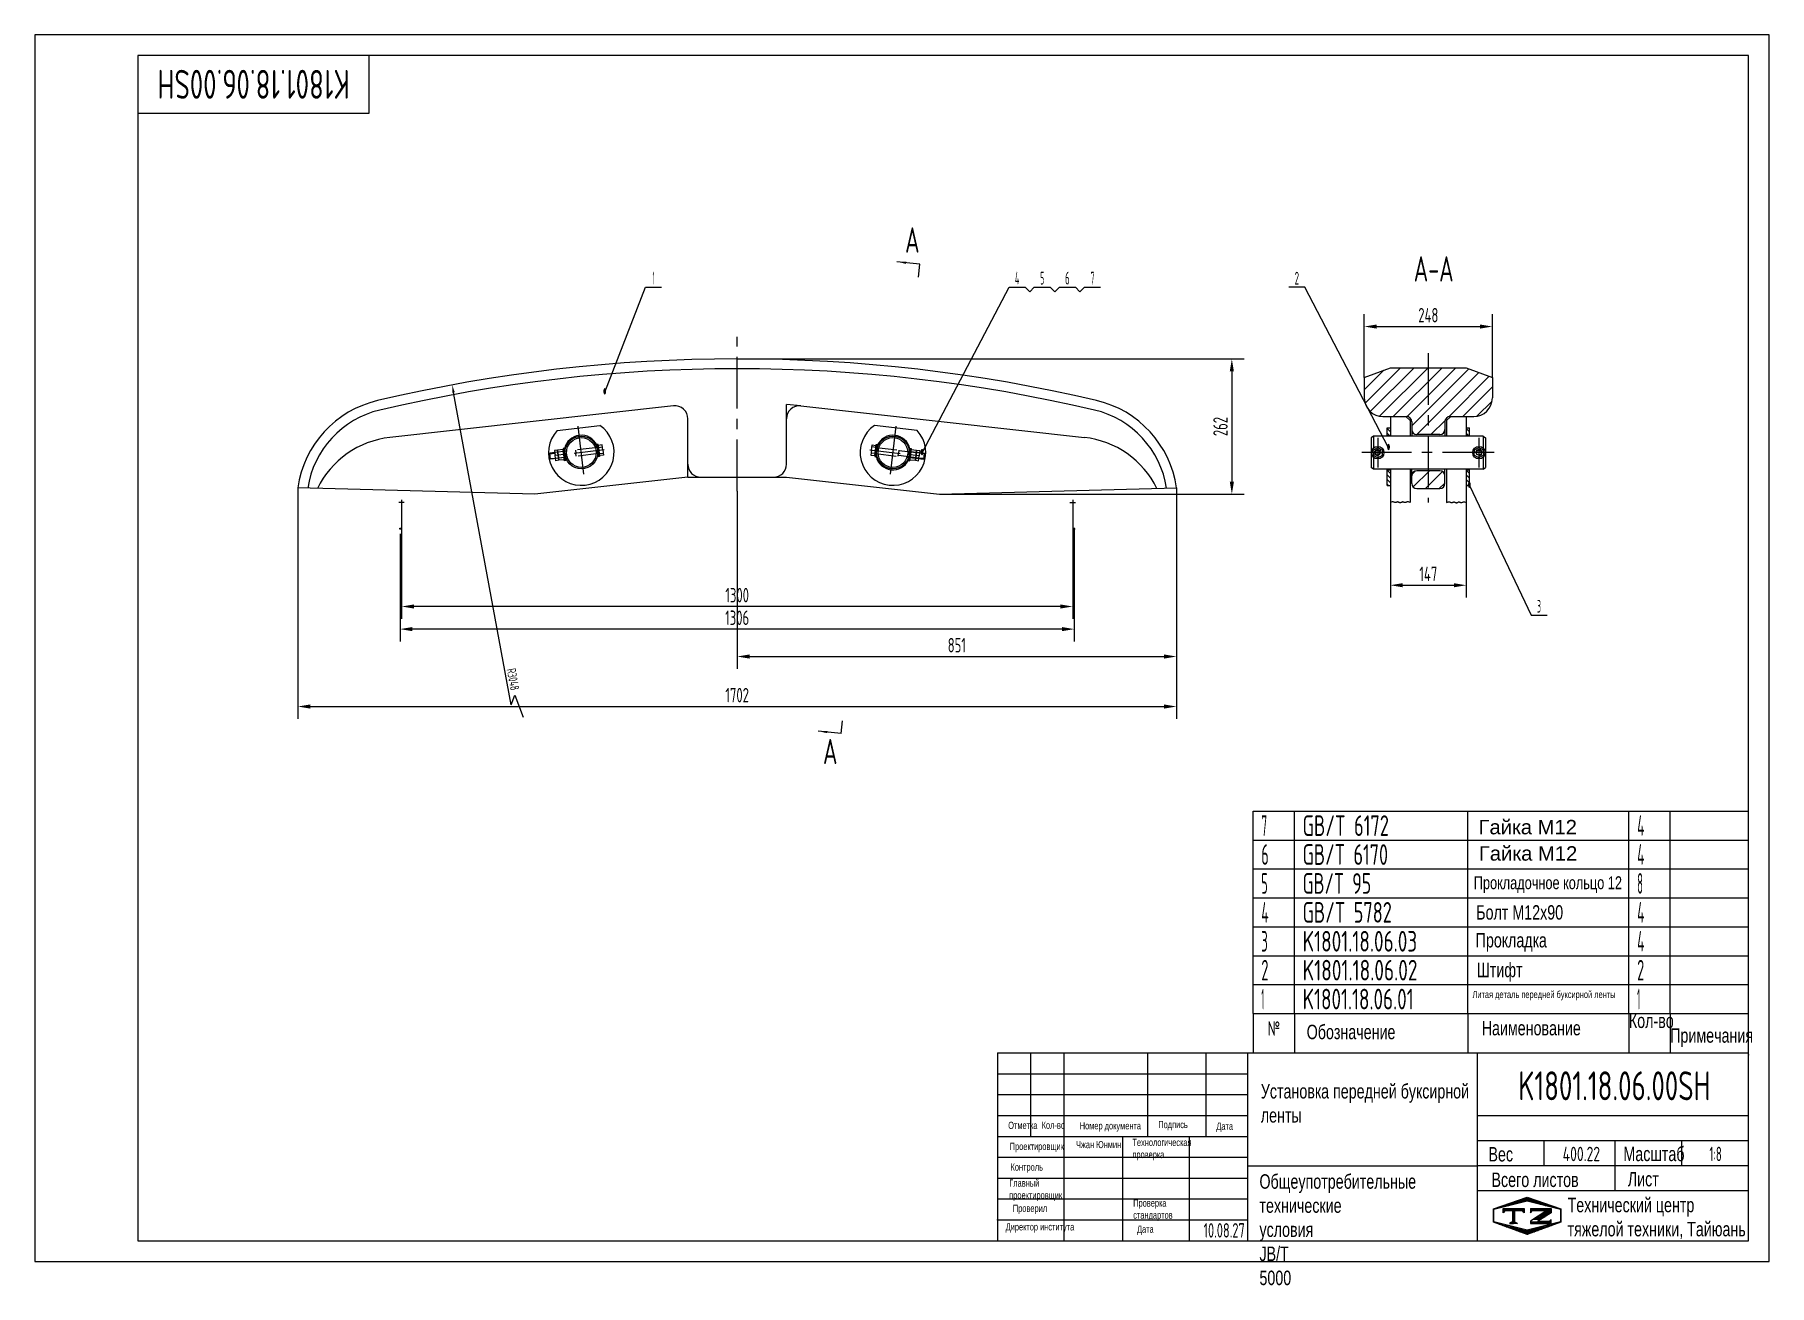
# Model space of a CAD drawing. Header units: millimetres. Extents: x 0 to 3360, y -46 to 2376.
import ezdxf
from ezdxf.enums import TextEntityAlignment as Align

# ---------------------------------------------------------------- set-up
doc = ezdxf.new("R2010")
doc.units = ezdxf.units.MM
doc.header["$LTSCALE"] = 80
for name, pattern in [('F', [0.75, 0.5, -0.25]), ('G', [2, 1.25, -0.25, 0.25, -0.25]), ('K', [2.5, 1.25, -0.25, 0.25, -0.25, 0.25, -0.25])]:
    doc.linetypes.add(name, pattern=pattern)
for name, color, linetype in [('01', 7, 'Continuous'), ('02', 1, 'Continuous'), ('04', 2, 'F'), ('05', 4, 'G'), ('07', 6, 'K'), ('08', 1, 'Continuous'), ('11', 3, 'Continuous'), ('THICK', 7, 'Continuous')]:
    doc.layers.add(name, color=color, linetype=linetype)
doc.styles.get("Standard").update_dxf_attribs({"font": 'isocp', "width": 0.707, "bigfont": 'intecad.shx'})
doc.dimstyles.new('INTE', dxfattribs={"dimscale": 8, "dimtxt": 3.5, "dimasz": 3, "dimexe": 3, "dimexo": 0, "dimgap": 1, "dimtad": 1, "dimdec": 3, "dimdsep": 46, "dimtxsty": 'Standard', "dimcen": 0, "dimclrd": 1, "dimclre": 1, "dimclrt": 3, "dimaunit": 1, "dimadec": 0, "dimazin": 0, "dimtfac": 1, "dimtdec": 3, "dimtmove": 0, "dimatfit": 0, "dimfxl": 1, "dimarcsym": 0})

# ---------------------------------------------------------------- blocks, each defined once
blk = doc.blocks.new('*D24')
at = {"layer": '08', "color": 1, "lineweight": -2}
for p, q in [((1360.7, 1748), (2342.9, 1748)), ((2318.9, 1724), (2318.9, 1510)), ((1752.7, 1486), (2342.9, 1486))]:
    blk.add_line(p, q, dxfattribs=at)
at = {"layer": '08', "color": 1}
for points in [[(2314.9, 1724), (2322.9, 1724), (2318.9, 1748)], [(2314.9, 1510), (2322.9, 1510), (2318.9, 1486)]]:
    blk.add_solid(points, dxfattribs=at)
at = {"layer": 'Defpoints', "color": 0}
for p in [(1360.7, 1748), (1752.7, 1486), (2318.9, 1486)]:
    blk.add_point(p, dxfattribs=at)
at = {"layer": '08', "color": 3, "insert": (2296.9, 1617), "char_height": 28, "attachment_point": 5, "rotation": 90}
blk.add_mtext('262', dxfattribs=at)
blk = doc.blocks.new('*D25')
at = {"layer": '08', "color": 1, "lineweight": -2}
for p, q in [((2013.7, 1417.3), (2013.7, 1200.6)), ((707.7, 1409.3), (707.7, 1200.6)), ((1989.7, 1224.6), (731.7, 1224.6))]:
    blk.add_line(p, q, dxfattribs=at)
at = {"layer": '08', "color": 1}
for points in [[(731.7, 1228.6), (731.7, 1220.6), (707.7, 1224.6)], [(1989.7, 1228.6), (1989.7, 1220.6), (2013.7, 1224.6)]]:
    blk.add_solid(points, dxfattribs=at)
at = {"layer": 'Defpoints', "color": 0}
for p in [(2013.7, 1417.3), (707.7, 1409.3), (707.7, 1224.6)]:
    blk.add_point(p, dxfattribs=at)
at = {"layer": '08', "color": 3, "insert": (1360.7, 1246.6), "char_height": 28, "attachment_point": 5}
blk.add_mtext('1306', dxfattribs=at)
blk = doc.blocks.new('*D26')
at = {"layer": '08', "color": 1, "lineweight": -2}
for p, q in [((710.7, 1464.4), (710.7, 1244.4)), ((2010.7, 1464.4), (2010.7, 1244.4)), ((1986.7, 1268.4), (734.7, 1268.4))]:
    blk.add_line(p, q, dxfattribs=at)
at = {"layer": '08', "color": 1}
for points in [[(734.7, 1272.4), (734.7, 1264.4), (710.7, 1268.4)], [(1986.7, 1272.4), (1986.7, 1264.4), (2010.7, 1268.4)]]:
    blk.add_solid(points, dxfattribs=at)
at = {"layer": 'Defpoints', "color": 0}
for p in [(710.7, 1464.4), (2010.7, 1464.4), (710.7, 1268.4)]:
    blk.add_point(p, dxfattribs=at)
at = {"layer": '08', "color": 3, "insert": (1360.7, 1290.4), "char_height": 28, "attachment_point": 5}
blk.add_mtext('1300', dxfattribs=at)
blk = doc.blocks.new('*D27')
at = {"layer": '08', "color": 1, "lineweight": -2}
for p, q in [((1360.7, 1492), (1360.7, 1147.5)), ((2211.7, 1498.2), (2211.7, 1147.5)), ((1384.7, 1171.5), (2187.7, 1171.5))]:
    blk.add_line(p, q, dxfattribs=at)
at = {"layer": '08', "color": 1}
for points in [[(1384.7, 1175.5), (1384.7, 1167.5), (1360.7, 1171.5)], [(2187.7, 1175.5), (2187.7, 1167.5), (2211.7, 1171.5)]]:
    blk.add_solid(points, dxfattribs=at)
at = {"layer": 'Defpoints', "color": 0}
for p in [(1360.7, 1492), (2211.7, 1498.2), (2211.7, 1171.5)]:
    blk.add_point(p, dxfattribs=at)
at = {"layer": '08', "color": 3, "insert": (1786.2, 1193.5), "char_height": 28, "attachment_point": 5}
blk.add_mtext('851', dxfattribs=at)
blk = doc.blocks.new('*D28')
at = {"layer": '08', "color": 1, "lineweight": -2}
for p, q in [((509.7, 1498.2), (509.7, 1050.7)), ((2211.7, 1498.2), (2211.7, 1050.7)), ((533.7, 1074.7), (2187.7, 1074.7))]:
    blk.add_line(p, q, dxfattribs=at)
at = {"layer": '08', "color": 1}
for points in [[(533.7, 1078.7), (533.7, 1070.7), (509.7, 1074.7)], [(2187.7, 1078.7), (2187.7, 1070.7), (2211.7, 1074.7)]]:
    blk.add_solid(points, dxfattribs=at)
at = {"layer": 'Defpoints', "color": 0}
for p in [(509.7, 1498.2), (2211.7, 1498.2), (2211.7, 1074.7)]:
    blk.add_point(p, dxfattribs=at)
at = {"layer": '08', "color": 3, "insert": (1360.7, 1096.7), "char_height": 28, "attachment_point": 5}
blk.add_mtext('1702', dxfattribs=at)
blk = doc.blocks.new('*U22')
at = {"layer": '01'}
for p, q in [((-10.8, 0), (-10.8, 10)), ((-10.8, 10), (0, 10)), ((-10.8, 6), (0, 6)), ((0, 10), (0, 0)), ((0, -10), (0, 0)), ((-10.8, 0), (-10.8, -10)), ((-10.8, -6), (0, -6)), ((-10.8, -10), (0, -10))]:
    blk.add_line(p, q, dxfattribs=at)
at = {"layer": '05'}
blk.add_line((-11.9, 0), (1.1, 0), dxfattribs=at)
blk = doc.blocks.new('*U23')
at = {"layer": '01'}
for p, q in [((-6, 0), (-6, 10)), ((-6, 10), (0, 10)), ((-6, 6), (0, 6)), ((0, 10), (0, 0)), ((0, -10), (0, 0)), ((-6, 0), (-6, -10)), ((-6, -6), (0, -6)), ((-6, -10), (0, -10))]:
    blk.add_line(p, q, dxfattribs=at)
at = {"layer": '05'}
blk.add_line((-7.1, 0), (1.1, 0), dxfattribs=at)
blk = doc.blocks.new('*D29')
at = {"layer": '08', "color": 1, "lineweight": -2}
for p, q in [((2626, 1470.2), (2626, 1285.6)), ((2773, 1470.2), (2773, 1285.6)), ((2650, 1309.6), (2749, 1309.6))]:
    blk.add_line(p, q, dxfattribs=at)
at = {"layer": '08', "color": 1}
for points in [[(2650, 1313.6), (2650, 1305.6), (2626, 1309.6)], [(2749, 1313.6), (2749, 1305.6), (2773, 1309.6)]]:
    blk.add_solid(points, dxfattribs=at)
at = {"layer": 'Defpoints', "color": 0}
for p in [(2626, 1470.2), (2773, 1470.2), (2773, 1309.6)]:
    blk.add_point(p, dxfattribs=at)
at = {"layer": '08', "color": 3, "insert": (2699.5, 1331.6), "char_height": 28, "attachment_point": 5}
blk.add_mtext('147', dxfattribs=at)
blk = doc.blocks.new('*D30')
at = {"layer": '08', "color": 1, "lineweight": -2}
for p, q in [((2575.5, 1712), (2575.5, 1834.7)), ((2823.5, 1712), (2823.5, 1834.7)), ((2599.5, 1810.7), (2799.5, 1810.7))]:
    blk.add_line(p, q, dxfattribs=at)
at = {"layer": '08', "color": 1}
for points in [[(2599.5, 1814.7), (2599.5, 1806.7), (2575.5, 1810.7)], [(2799.5, 1814.7), (2799.5, 1806.7), (2823.5, 1810.7)]]:
    blk.add_solid(points, dxfattribs=at)
at = {"layer": 'Defpoints', "color": 0}
for p in [(2823.5, 1810.7), (2575.5, 1712), (2823.5, 1712)]:
    blk.add_point(p, dxfattribs=at)
at = {"layer": '08', "color": 3, "insert": (2699.5, 1832.7), "char_height": 28, "attachment_point": 5}
blk.add_mtext('248', dxfattribs=at)
blk = doc.blocks.new('*U21')
at = {"layer": '01'}
for p, q in [((0, 10), (-9, 4.8)), ((-9, 4.8), (-9, 0)), ((-9, -4.8), (-9, 0)), ((9, 4.8), (0, 10)), ((9, 0), (9, 4.8)), ((0, -10), (-9, -4.8)), ((9, -4.8), (0, -10)), ((9, 0), (9, -4.8))]:
    blk.add_line(p, q, dxfattribs=at)
blk.add_circle((0, 0), 4.8, dxfattribs=at)
at = {"layer": '02'}
blk.add_arc((0, 0), 6, 266.5577, 182.6113, dxfattribs=at)
at = {"layer": '05'}
for p, q in [((9.6, 0), (-9.8, 0)), ((0, 10.6), (0, -10.5))]:
    blk.add_line(p, q, dxfattribs=at)
blk = doc.blocks.new('*U38', base_point=(251.96, 168.31))
at = {"layer": '01'}
for p, q in [((251.96, 168.31), (251.96, 182.31)), ((195.96, 168.31), (251.96, 168.31))]:
    blk.add_line(p, q, dxfattribs=at)
blk = doc.blocks.new('*U39')
at = {"layer": '04'}
blk.add_blockref('*U38', (0, 0), dxfattribs=at)
blk = doc.blocks.new('*U40')
at = {"layer": '01'}
for points in [[(415, 292), (25, 292)], [(25, 292), (25, 5)], [(415, 5), (415, 292)], [(25, 5), (415, 5)]]:
    blk.add_lwpolyline(points, dxfattribs=at)
at = {"layer": '02'}
for points in [[(420, 297), (0, 297)], [(0, 297), (0, 0)], [(420, 0), (420, 297)], [(0, 0), (420, 0)]]:
    blk.add_lwpolyline(points, dxfattribs=at)
blk = doc.blocks.new('*U43')
at = {"layer": '01'}
for p, q in [((0, -56), (0, 0)), ((960, -56), (960, 0))]:
    blk.add_line(p, q, dxfattribs=at)
at = {"layer": '02'}
for p, q in [((0, 0), (80, 0)), ((80, -56), (80, 0)), ((80, 0), (416, 0)), ((416, -56), (416, 0)), ((416, 0), (728, 0)), ((728, -56), (728, 0)), ((728, 0), (808, 0)), ((808, -56), (808, 0)), ((808, 0), (960, 0))]:
    blk.add_line(p, q, dxfattribs=at)
blk = doc.blocks.new('*U44')
at = {"layer": '01'}
for p, q in [((0, -56), (0, 0)), ((960, -56), (960, 0))]:
    blk.add_line(p, q, dxfattribs=at)
at = {"layer": '02'}
for p, q in [((0, 0), (80, 0)), ((80, -56), (80, 0)), ((80, 0), (416, 0)), ((416, -56), (416, 0)), ((416, 0), (728, 0)), ((728, -56), (728, 0)), ((728, 0), (808, 0)), ((808, -56), (808, 0)), ((808, 0), (960, 0))]:
    blk.add_line(p, q, dxfattribs=at)
blk = doc.blocks.new('*U45')
at = {"layer": '01'}
for p, q in [((0, -56), (0, 0)), ((960, -56), (960, 0))]:
    blk.add_line(p, q, dxfattribs=at)
at = {"layer": '02'}
for p, q in [((0, 0), (80, 0)), ((80, -56), (80, 0)), ((80, 0), (416, 0)), ((416, -56), (416, 0)), ((416, 0), (728, 0)), ((728, -56), (728, 0)), ((728, 0), (808, 0)), ((808, -56), (808, 0)), ((808, 0), (960, 0))]:
    blk.add_line(p, q, dxfattribs=at)
blk = doc.blocks.new('*U46')
at = {"layer": '01'}
for p, q in [((0, -56), (0, 0)), ((960, -56), (960, 0))]:
    blk.add_line(p, q, dxfattribs=at)
at = {"layer": '02'}
for p, q in [((0, 0), (80, 0)), ((80, -56), (80, 0)), ((80, 0), (416, 0)), ((416, -56), (416, 0)), ((416, 0), (728, 0)), ((728, -56), (728, 0)), ((728, 0), (808, 0)), ((808, -56), (808, 0)), ((808, 0), (960, 0))]:
    blk.add_line(p, q, dxfattribs=at)
blk = doc.blocks.new('*U47')
at = {"layer": '01'}
for p, q in [((0, -56), (0, 0)), ((960, -56), (960, 0))]:
    blk.add_line(p, q, dxfattribs=at)
at = {"layer": '02'}
for p, q in [((0, 0), (80, 0)), ((80, -56), (80, 0)), ((80, 0), (416, 0)), ((416, -56), (416, 0)), ((416, 0), (728, 0)), ((728, -56), (728, 0)), ((728, 0), (808, 0)), ((808, -56), (808, 0)), ((808, 0), (960, 0))]:
    blk.add_line(p, q, dxfattribs=at)
blk = doc.blocks.new('*U48')
at = {"layer": '01'}
for p, q in [((0, -56), (0, 0)), ((960, -56), (960, 0))]:
    blk.add_line(p, q, dxfattribs=at)
at = {"layer": '02'}
for p, q in [((0, 0), (80, 0)), ((80, -56), (80, 0)), ((80, 0), (416, 0)), ((416, -56), (416, 0)), ((416, 0), (728, 0)), ((728, -56), (728, 0)), ((728, 0), (808, 0)), ((808, -56), (808, 0)), ((808, 0), (960, 0))]:
    blk.add_line(p, q, dxfattribs=at)
blk = doc.blocks.new('*U49')
at = {"layer": '01'}
for p, q in [((0, -56), (0, 0)), ((0, 0), (80, 0)), ((80, 0), (416, 0)), ((416, 0), (728, 0)), ((728, 0), (808, 0)), ((808, 0), (960, 0)), ((960, -56), (960, 0))]:
    blk.add_line(p, q, dxfattribs=at)
at = {"layer": '02'}
for p, q in [((80, -56), (80, 0)), ((416, -56), (416, 0)), ((728, -56), (728, 0)), ((808, -56), (808, 0))]:
    blk.add_line(p, q, dxfattribs=at)
blk = doc.blocks.new('*X53')
at = {"color": 0}
for p, q in [((127.06, 7.8), (132.06, 7.8)), ((127.06, 7.5), (132.06, 7.5)), ((127.06, 7.2), (127.32, 7.2)), ((127.84, 5.4), (129.64, 5.4)), ((128.3, 5.7), (130.1, 5.7)), ((128.77, 6), (130.57, 6)), ((129.23, 6.3), (131.04, 6.3)), ((129.7, 6.6), (131.51, 6.6)), ((130.16, 6.9), (131.98, 6.9)), ((130.62, 7.2), (132.06, 7.2))]:
    blk.add_line(p, q, dxfattribs=at)
blk = doc.blocks.new('*X54')
at = {"color": 0}
for p, q in [((127.06, 4.8), (132.06, 4.8)), ((127.06, 4.5), (132.06, 4.5)), ((131.84, 5.1), (132.06, 5.1))]:
    blk.add_line(p, q, dxfattribs=at)
blk = doc.blocks.new('*X52')
at = {"color": 0}
for p, q in [((122.34, 4.5), (123.72, 4.5)), ((122.82, 4.8), (123.24, 4.8))]:
    blk.add_line(p, q, dxfattribs=at)
blk = doc.blocks.new('*X51')
at = {"color": 0}
for p, q in [((120.53, 7.8), (125.53, 7.8)), ((120.53, 7.5), (125.53, 7.5)), ((120.53, 7.2), (120.79, 7.2)), ((125.27, 7.2), (125.53, 7.2))]:
    blk.add_line(p, q, dxfattribs=at)
blk = doc.blocks.new('*X50')
at = {"color": 0}
for p, q in [((119.8, 8.4), (120.72, 8.4)), ((120.66, 8.7), (121.92, 8.7)), ((121.52, 9), (123.12, 9)), ((122.38, 9.3), (124.32, 9.3)), ((123.24, 9.6), (125.52, 9.6)), ((124.1, 9.9), (128.52, 9.9)), ((124.97, 10.2), (127.67, 10.2)), ((125.83, 10.5), (126.82, 10.5)), ((127.02, 9.6), (129.37, 9.6)), ((128.22, 9.3), (130.22, 9.3)), ((129.42, 9), (131.07, 9)), ((130.62, 8.7), (131.92, 8.7)), ((131.82, 8.4), (132.77, 8.4)), ((118.22, 7.8), (118.32, 7.8)), ((118.22, 7.5), (118.27, 7.5)), ((118.22, 7.2), (118.27, 7.2)), ((118.22, 6.9), (118.27, 6.9)), ((118.22, 6.6), (118.27, 6.6)), ((118.22, 6.3), (118.27, 6.3)), ((118.22, 6), (118.27, 6)), ((118.22, 5.7), (118.27, 5.7)), ((118.22, 5.4), (118.27, 5.4)), ((118.22, 5.1), (118.27, 5.1)), ((118.22, 4.8), (118.27, 4.8)), ((118.79, 4.5), (119.42, 4.5)), ((118.94, 8.1), (119.52, 8.1)), ((119.61, 4.2), (120.62, 4.2)), ((131.92, 4.2), (132.95, 4.2)), ((133.02, 8.1), (133.62, 8.1)), ((133.12, 4.5), (133.76, 4.5)), ((134.22, 7.8), (134.32, 7.8)), ((134.27, 7.5), (134.32, 7.5)), ((134.27, 7.2), (134.32, 7.2)), ((134.27, 6.9), (134.32, 6.9)), ((134.27, 6.6), (134.32, 6.6)), ((134.27, 6.3), (134.32, 6.3)), ((134.27, 6), (134.32, 6)), ((134.27, 5.7), (134.32, 5.7)), ((134.27, 5.4), (134.32, 5.4)), ((134.27, 5.1), (134.32, 5.1)), ((134.27, 4.8), (134.32, 4.8)), ((120.43, 3.9), (121.82, 3.9)), ((121.26, 3.6), (123.02, 3.6)), ((122.08, 3.3), (124.22, 3.3)), ((122.91, 3), (125.42, 3)), ((123.73, 2.7), (128.89, 2.7)), ((124.55, 2.4), (128.07, 2.4)), ((125.38, 2.1), (127.26, 2.1)), ((126.2, 1.8), (126.45, 1.8)), ((127.12, 3), (129.7, 3)), ((128.32, 3.3), (130.51, 3.3)), ((129.52, 3.6), (131.32, 3.6)), ((130.72, 3.9), (132.14, 3.9))]:
    blk.add_line(p, q, dxfattribs=at)

msp = doc.modelspace()

# ---------------------------------------------------------------- hatches: boundary and pattern name
at = {"layer": '02', "linetype": 'Continuous'}
h = msp.add_hatch(dxfattribs=at)
h.set_pattern_fill('ANSI31', color=1, scale=6, style=0)
h.set_pattern_definition([(45, (132.37, -0.655), (-13.47038, 13.47038), [])])
h.paths.add_polyline_path([(2699.5196, 1731.0095), (2626.5196, 1731.0095), (2575.5196, 1712.0095), (2575.5196, 1672.4053, 0.414213562), (2611.5196, 1636.4053), (2657.5196, 1636.4053, -0.414213562), (2667.5196, 1626.4053), (2667.5196, 1611.4053, 0.414213562), (2677.5196, 1601.4053), (2699.5196, 1601.4053)])
h.paths.add_polyline_path([(2823.5196, 1712.0095), (2772.5196, 1731.0095), (2699.5196, 1731.0095), (2699.5196, 1601.4053), (2721.5196, 1601.4053, 0.414213562), (2731.5196, 1611.4053), (2731.5196, 1626.4053, -0.414213562), (2741.5196, 1636.4053), (2787.5196, 1636.4053, 0.414213562), (2823.5196, 1672.4053)])
h = msp.add_hatch(dxfattribs=at)
h.set_pattern_fill('ANSI31', color=1, scale=2, angle=90, style=0)
h.set_pattern_definition([(135, (1422.8515, 1068.047), (-4.490128, -4.490128), [])])
h.paths.add_polyline_path([(2626.0196, 1614.4053), (2620.0196, 1614.4053), (2620.0196, 1599.9053), (2626.0196, 1599.9053)])
h.paths.add_polyline_path([(2620.0196, 1502.9053), (2626.0196, 1502.9053), (2626.0196, 1532.9053), (2620.0196, 1532.9053)])
h = msp.add_hatch(dxfattribs=at)
h.set_pattern_fill('ANSI31', color=1, scale=2, angle=90, style=0)
h.set_pattern_definition([(135, (1575.8515, 1068.047), (-4.490128, -4.490128), [])])
h.paths.add_polyline_path([(2779.0196, 1614.4053), (2773.0196, 1614.4053), (2773.0196, 1599.9053), (2779.0196, 1599.9053)])
h.paths.add_polyline_path([(2773.0196, 1502.9053), (2779.0196, 1502.9053), (2779.0196, 1532.9053), (2773.0196, 1532.9053)])
h = msp.add_hatch(dxfattribs=at)
h.set_pattern_fill('ANSI31', color=1, scale=6, style=0)
h.set_pattern_definition([(45, (-695.174, -60.233), (-13.47038, 13.47038), [])])
h.paths.add_polyline_path([(2677.5196, 1531.4053, 0.414213562), (2667.5196, 1521.4053), (2667.5196, 1506.8453, 0.414213562), (2677.5196, 1496.8453), (2699.5196, 1496.8453), (2699.5196, 1531.4053)])
h.paths.add_polyline_path([(2731.5196, 1521.4053, 0.414213562), (2721.5196, 1531.4053), (2699.5196, 1531.4053), (2699.5196, 1496.8453), (2721.5196, 1496.8453, 0.414213562), (2731.5196, 1506.8453)])

# ---------------------------------------------------------------- linework, layer by layer
for p, q in [((2575.5196, 1712.0095), (2626.5196, 1731.0095)), ((2626.5196, 1731.0095), (2772.5196, 1731.0095)), ((2772.5196, 1731.0095), (2823.5196, 1712.0095)), ((2575.5196, 1712.0095), (2575.5196, 1672.4053)), ((2823.5196, 1712.0095), (2823.5196, 1672.4053)), ((1237.4166, 1656.9134), (688.031, 1595.9085)), ((1483.9348, 1656.9134), (2033.3205, 1595.9085)), ((1265.1757, 1543.9958), (1265.1757, 1632.0661)), ((1456.1757, 1543.9958), (1456.1757, 1632.0661)), ((2620.0196, 1598.1553), (2620.0196, 1614.4053)), ((2620.0196, 1614.4053), (2626.0196, 1614.4053)), ((2773.0196, 1614.4053), (2779.0196, 1614.4053)), ((2779.0196, 1598.1553), (2779.0196, 1614.4053)), ((2805.5196, 1598.1553), (2593.5196, 1598.1553)), ((998.9019, 1553.7148), (997.5264, 1565.6357)), ((1722.4496, 1553.7148), (1723.8251, 1565.6357)), ((1265.1757, 1518.9958), (968.6757, 1485.9958)), ((1265.1757, 1518.9958), (1456.1757, 1518.9958)), ((1456.1757, 1518.9958), (1752.6757, 1485.9958)), ((2805.5196, 1534.6553), (2593.5196, 1534.6553)), ((2620.0196, 1502.9053), (2620.0196, 1534.6553)), ((2779.0196, 1502.9053), (2779.0196, 1534.6553)), ((968.6757, 1485.9958), (509.6757, 1498.173)), ((1752.6757, 1485.9958), (2211.6757, 1498.173)), ((2620.0196, 1502.9053), (2626.0196, 1502.9053)), ((2773.0196, 1502.9053), (2779.0196, 1502.9053))]:
    msp.add_line(p, q)
for centre, radius in [((1058.8618, 1566.6731), 31.75), ((1058.8618, 1566.6731), 28.7932), ((1662.4897, 1566.6731), 31.75), ((1662.4897, 1566.6731), 28.7932), ((2601.5196, 1566.4053), 12), ((2797.5196, 1566.4053), 12)]:
    msp.add_circle(centre, radius)
for centre, radius, start, end in [((1360.6757, -1300.0042), 3048, 76.7929301, 103.2070699), ((1360.6757, -1300.0042), 3029, 76.7929301, 103.2070699), ((710.6757, 1469.7476), 203, 103.2070699, 171.9506313), ((710.6757, 1469.7476), 184, 103.2070699, 171.2729616), ((1240.1757, 1632.0661), 25, 0, 96.336285), ((1481.1757, 1632.0661), 25, 83.663715, 180), ((2010.6757, 1469.7476), 184, 8.7270384, 76.7929301), ((2010.6757, 1469.7476), 203, 8.0493687, 76.7929301), ((1058.8618, 1566.6731), 63.5, 137.4773902, 55.6864991), ((1662.4897, 1566.6731), 63.5, 124.3135009, 42.5226098), ((707.6757, 1418.9958), 178, 96.336285, 153.9510042), ((1058.8618, 1566.6731), 33.5, 25.1832408, 167.9806485), ((1662.4897, 1566.6731), 33.5, 12.0193515, 154.8167592), ((2013.6757, 1418.9958), 178, 26.0489958, 83.663715), ((1662.4897, 1566.6731), 33.5, 192.0193515, 334.8167592), ((1290.1757, 1543.9958), 25, 180, 270), ((1431.1757, 1543.9958), 25, 270, 0)]:
    msp.add_arc(centre, radius, start, end)
at = {"layer": '01'}
for p, q in [((1712.0955, 1906.5001), (1714.8127, 1931.352)), ((2626.0196, 1614.4053), (2626.0196, 1598.1553)), ((2773.0196, 1614.4053), (2773.0196, 1598.1553)), ((1091.5105, 1582.5199), (1089.027, 1582.2333)), ((1089.027, 1582.2333), (1090.4025, 1570.3124)), ((1092.886, 1570.599), (1091.5105, 1582.5199)), ((1099.1886, 1581.4076), (1091.738, 1580.5479)), ((1091.738, 1580.5479), (1092.886, 1570.599)), ((1100.3366, 1571.4586), (1099.1886, 1581.4076)), ((1621.0149, 1571.4586), (1622.1628, 1581.4076)), ((1622.1628, 1581.4076), (1629.6134, 1580.5479)), ((1628.4654, 1570.599), (1629.8409, 1582.5199)), ((1629.6134, 1580.5479), (1628.4654, 1570.599)), ((1629.8409, 1582.5199), (1632.3244, 1582.2333)), ((1632.3244, 1582.2333), (1630.949, 1570.3124)), ((2593.5196, 1598.1553), (2588.5196, 1595.2686)), ((2588.5196, 1595.2686), (2588.5196, 1537.5421)), ((2593.5196, 1598.1553), (2593.5196, 1575.3496)), ((2805.5196, 1598.1553), (2805.5196, 1575.3496)), ((2805.5196, 1598.1553), (2810.5196, 1595.2686)), ((2810.5196, 1595.2686), (2810.5196, 1537.5421)), ((1007.4605, 1566.782), (997.5264, 1565.6357)), ((1026.8084, 1556.9348), (998.9019, 1553.7148)), ((1025.9455, 1574.9547), (1023.462, 1574.6681)), ((1023.462, 1574.6681), (1024.8375, 1562.7472)), ((1026.5473, 1569.7393), (1024.0638, 1569.4527)), ((1026.213, 1550.8263), (1024.8375, 1562.7472)), ((1028.0947, 1556.3283), (1025.6112, 1556.0417)), ((1027.321, 1563.0338), (1025.9455, 1574.9547)), ((1028.6965, 1551.1129), (1026.213, 1550.8263)), ((1027.321, 1563.0338), (1028.6965, 1551.1129)), ((1092.1123, 1577.3045), (1089.6288, 1577.0179)), ((1091.778, 1558.3915), (1090.4025, 1570.3124)), ((1092.1983, 1576.5594), (1090.9151, 1576.4113)), ((1093.6597, 1563.8934), (1091.1762, 1563.6069)), ((1094.2615, 1558.678), (1091.778, 1558.3915)), ((1092.1983, 1576.5594), (1099.6488, 1577.4191)), ((1093.5738, 1564.6385), (1092.2906, 1564.4904)), ((1094.034, 1560.65), (1092.886, 1570.599)), ((1092.886, 1570.599), (1094.2615, 1558.678)), ((1093.5738, 1564.6385), (1101.0243, 1565.4982)), ((1101.4845, 1561.5096), (1094.034, 1560.65)), ((1100.3366, 1571.4586), (1101.4845, 1561.5096)), ((1621.0149, 1571.4586), (1619.8669, 1561.5096)), ((1619.8669, 1561.5096), (1627.3175, 1560.65)), ((1627.7777, 1564.6385), (1620.3271, 1565.4982)), ((1629.1532, 1576.5594), (1621.7026, 1577.4191)), ((1628.4654, 1570.599), (1627.0899, 1558.678)), ((1627.0899, 1558.678), (1629.5735, 1558.3915)), ((1627.3175, 1560.65), (1628.4654, 1570.599)), ((1627.6917, 1563.8934), (1630.1752, 1563.6069)), ((1627.7777, 1564.6385), (1629.0609, 1564.4904)), ((1629.1532, 1576.5594), (1630.4364, 1576.4113)), ((1629.2391, 1577.3045), (1631.7227, 1577.0179)), ((1629.5735, 1558.3915), (1630.949, 1570.3124)), ((1694.0304, 1563.0338), (1692.6549, 1551.1129)), ((1692.6549, 1551.1129), (1695.1385, 1550.8263)), ((1693.2567, 1556.3283), (1695.7402, 1556.0417)), ((1694.0304, 1563.0338), (1695.4059, 1574.9547)), ((1694.543, 1556.9348), (1722.4496, 1553.7148)), ((1694.8041, 1569.7393), (1697.2877, 1569.4527)), ((1695.1385, 1550.8263), (1696.5139, 1562.7472)), ((1695.4059, 1574.9547), (1697.8894, 1574.6681)), ((1697.8894, 1574.6681), (1696.5139, 1562.7472)), ((1713.891, 1566.782), (1723.8251, 1565.6357)), ((2593.5196, 1557.4611), (2593.5196, 1534.6553)), ((2805.5196, 1557.4611), (2805.5196, 1534.6553)), ((2593.5196, 1534.6553), (2588.5196, 1537.5421)), ((2626.0196, 1534.6553), (2626.0196, 1502.9053)), ((2773.0196, 1534.6553), (2773.0196, 1502.9053)), ((2805.5196, 1534.6553), (2810.5196, 1537.5421)), ((1562.084, 1022.2653), (1564.8011, 1047.1172)), ((2360, 480), (2360, 403.7418)), ((2360, 480), (3320, 480)), ((2440, 480), (2440, 403.7418)), ((2776, 480), (2776, 403.7418)), ((3088, 480), (3088, 403.7418)), ((3168, 480), (3168, 403.7418))]:
    msp.add_line(p, q, dxfattribs=at)
at = {"layer": '01', "color": 7, "linetype": 'Continuous'}
for p, q in [((1012.0616, 1609.5915), (1094.658, 1619.1219)), ((1709.2899, 1609.5915), (1626.6934, 1619.1219)), ((2611.5196, 1636.4053), (2657.5196, 1636.4053)), ((2667.5196, 1626.4053), (2667.5196, 1598.1553)), ((2731.5196, 1626.4053), (2731.5196, 1598.1553)), ((2741.5196, 1636.4053), (2787.5196, 1636.4053)), ((2620.0196, 1599.9053), (2626.0196, 1599.9053)), ((2721.5196, 1601.4053), (2677.5196, 1601.4053)), ((2773.0196, 1599.9053), (2779.0196, 1599.9053)), ((2620.0196, 1532.9053), (2626.0196, 1532.9053)), ((2667.5196, 1506.8453), (2667.5196, 1534.6553)), ((2721.5196, 1531.4053), (2677.5196, 1531.4053)), ((2731.5196, 1506.8453), (2731.5196, 1534.6553)), ((2773.0196, 1532.9053), (2779.0196, 1532.9053)), ((2677.5196, 1496.8453), (2721.5196, 1496.8453))]:
    msp.add_line(p, q, dxfattribs=at)
at = {"layer": '01'}
for centre, start, end in [((2611.5196, 1672.4053), 180, 270), ((2787.5196, 1672.4053), 270, 0)]:
    msp.add_arc(centre, 36, start, end, dxfattribs=at)
at = {"layer": '01', "color": 7, "linetype": 'Continuous'}
for centre, start, end in [((2657.5196, 1626.4053), 0, 90), ((2741.5196, 1626.4053), 90, 180), ((2677.5196, 1611.4053), 180, 270), ((2721.5196, 1611.4053), 270, 0), ((2677.5196, 1521.4053), 90, 180), ((2721.5196, 1521.4053), 0, 90), ((2677.5196, 1506.8453), 180, 270), ((2721.5196, 1506.8453), 270, 0)]:
    msp.add_arc(centre, 10, start, end, dxfattribs=at)
at = {"layer": '01'}
msp.add_point((3320, 400), dxfattribs=at)
at = {"layer": '02'}
for p, q in [((1714.8127, 1931.352), (1670.0792, 1936.2429)), ((1104.2273, 1683.9017), (1183.3439, 1887.0627)), ((1183.3439, 1887.0627), (1214.3439, 1887.0627)), ((1718.858, 1566.2089), (1887.5274, 1887.0627)), ((1887.5274, 1887.0627), (1918.5274, 1887.0627)), ((1918.5274, 1887.0627), (1927.3662, 1878.2238)), ((1927.3662, 1878.2238), (1936.2051, 1887.0627)), ((1936.2051, 1887.0627), (1967.2051, 1887.0627)), ((1967.2051, 1887.0627), (1976.0439, 1878.2238)), ((1976.0439, 1878.2238), (1984.8827, 1887.0627)), ((1984.8827, 1887.0627), (2015.8827, 1887.0627)), ((2015.8827, 1887.0627), (2024.7216, 1878.2238)), ((2024.7216, 1878.2238), (2033.5604, 1887.0627)), ((2033.5604, 1887.0627), (2064.5604, 1887.0627)), ((2460.3234, 1887.0627), (2429.3234, 1887.0627)), ((2622.3997, 1576.024), (2460.3234, 1887.0627)), ((1483.9348, 1656.9134), (1456.1757, 1659.9958)), ((1456.1757, 1621.0441), (1456.1757, 1659.9958)), ((997.6639, 1564.4436), (1007.598, 1565.5899)), ((998.7643, 1554.9069), (1008.6984, 1556.0532)), ((1722.5871, 1554.9069), (1712.653, 1556.0532)), ((1723.6875, 1564.4436), (1713.7534, 1565.5899)), ((2779.0196, 1502.9053), (2898.4514, 1251.3773)), ((2898.4514, 1251.3773), (2929.4514, 1251.3773)), ((922.7482, 1077.8312), (929.7674, 1096.6244)), ((929.7674, 1096.6244), (946.0383, 1053.8292)), ((1562.084, 1022.2653), (1517.3505, 1027.1561))]:
    msp.add_line(p, q, dxfattribs=at)
at = {"layer": '02', "color": 1, "linetype": 'Continuous'}
msp.add_line((1265.1757, 1518.9958), (1265.1757, 1543.9958), dxfattribs=at)
at = {"layer": '02'}
for points in [[(1670.0792, 1936.2429, 0, 4.5, 0), (1687.9726, 1934.2865, 0, 0, 0)], [(1517.3505, 1027.1561, 0, 4.5, 0), (1535.2439, 1025.1998, 0, 0, 0)]]:
    msp.add_lwpolyline(points, format="xyseb", dxfattribs=at)
for points in [[(2664.0196, 1470.1545), (2662.3458, 1470.8084), (2660.8715, 1471.1104), (2659.5734, 1471.1364), (2658.4284, 1470.962), (2657.4134, 1470.6629), (2656.5049, 1470.3148), (2655.68, 1469.9934), (2654.9154, 1469.7745), (2654.191, 1469.7144), (2653.4991, 1469.7923), (2652.835, 1469.9682), (2652.1941, 1470.202), (2651.5717, 1470.4536), (2650.9633, 1470.6829), (2650.3641, 1470.8499), (2649.7696, 1470.9145), (2649.1758, 1470.8492), (2648.5821, 1470.677), (2647.9883, 1470.4336), (2647.3946, 1470.1545), (2646.8008, 1469.8754), (2646.2071, 1469.632), (2645.6133, 1469.4598), (2645.0196, 1469.3945), (2644.4258, 1469.4598), (2643.8321, 1469.632), (2643.2383, 1469.8754), (2642.6446, 1470.1545), (2642.0508, 1470.4336), (2641.4571, 1470.677), (2640.8633, 1470.8492), (2640.2696, 1470.9145), (2639.6751, 1470.8499), (2639.0759, 1470.6829), (2638.4675, 1470.4536), (2637.8451, 1470.202), (2637.2042, 1469.9682), (2636.5401, 1469.7923), (2635.8482, 1469.7144), (2635.1238, 1469.7745), (2634.3592, 1469.9934), (2633.5342, 1470.3148), (2632.6258, 1470.6629), (2631.6107, 1470.962), (2630.4658, 1471.1364), (2629.1677, 1471.1104), (2627.6934, 1470.8084), (2626.0196, 1470.1545)], [(2735.0196, 1470.1545), (2736.6934, 1470.8084), (2738.1677, 1471.1104), (2739.4658, 1471.1364), (2740.6107, 1470.962), (2741.6258, 1470.6629), (2742.5342, 1470.3148), (2743.3592, 1469.9934), (2744.1238, 1469.7745), (2744.8482, 1469.7144), (2745.5401, 1469.7923), (2746.2042, 1469.9682), (2746.8451, 1470.202), (2747.4675, 1470.4536), (2748.0759, 1470.6829), (2748.6751, 1470.8499), (2749.2696, 1470.9145), (2749.8633, 1470.8492), (2750.4571, 1470.677), (2751.0508, 1470.4336), (2751.6446, 1470.1545), (2752.2383, 1469.8754), (2752.8321, 1469.632), (2753.4258, 1469.4598), (2754.0196, 1469.3945), (2754.6133, 1469.4598), (2755.2071, 1469.632), (2755.8008, 1469.8754), (2756.3946, 1470.1545), (2756.9883, 1470.4336), (2757.5821, 1470.677), (2758.1758, 1470.8492), (2758.7696, 1470.9145), (2759.3641, 1470.8499), (2759.9633, 1470.6829), (2760.5717, 1470.4536), (2761.1941, 1470.202), (2761.835, 1469.9682), (2762.4991, 1469.7923), (2763.191, 1469.7144), (2763.9154, 1469.7745), (2764.68, 1469.9934), (2765.5049, 1470.3148), (2766.4134, 1470.6629), (2767.4284, 1470.962), (2768.5734, 1471.1364), (2769.8715, 1471.1104), (2771.3458, 1470.8084), (2773.0196, 1470.1545)]]:
    msp.add_lwpolyline(points, dxfattribs=at)
at = {"layer": '04', "color": 2, "linetype": 'F'}
for p, q in [((1090.9151, 1576.4113), (1025.4329, 1568.8557)), ((1092.2906, 1564.4904), (1026.8084, 1556.9348)), ((1047.4949, 1571.4013), (1048.1826, 1565.4409)), ((1048.8704, 1559.4804), (1048.1826, 1565.4409)), ((1629.0609, 1564.4904), (1694.543, 1556.9348)), ((1630.4364, 1576.4113), (1695.9185, 1568.8557)), ((1672.4811, 1559.4804), (1673.1688, 1565.4409)), ((1712.653, 1556.0532), (1672.6186, 1560.6725)), ((1673.8566, 1571.4013), (1673.1688, 1565.4409)), ((1713.7534, 1565.5899), (1673.719, 1570.2092))]:
    msp.add_line(p, q, dxfattribs=at)
for centre, start, end in [((1058.8618, 1566.6731), 347.9806485, 25.1832408), ((1662.4897, 1566.6731), 154.8167592, 192.0193515), ((1058.8618, 1566.6731), 167.9806485, 205.1832408), ((1662.4897, 1566.6731), 334.8167592, 12.0193515)]:
    msp.add_arc(centre, 33.5, start, end, dxfattribs=at)
at = {"layer": '05', "color": 4, "linetype": 'G'}
for p, q in [((1360.6757, 1492.0464), (1360.6757, 1790.7765)), ((2699.5196, 1758.9133), (2699.5196, 1470.1545)), ((1063.7267, 1524.5106), (1052.9357, 1618.0319)), ((1657.6248, 1524.5106), (1668.4157, 1618.0319)), ((2601.5196, 1595.2686), (2601.5196, 1537.5421)), ((2797.5196, 1595.2686), (2797.5196, 1537.5421)), ((2593.9428, 1566.4053), (2609.9194, 1566.4053))]:
    msp.add_line(p, q, dxfattribs=at)
at = {"layer": '05'}
for p, q in [((1029.3596, 1563.269), (1023.0378, 1562.5396)), ((1103.3814, 1571.81), (1044.6571, 1565.0341)), ((1094.9246, 1570.8342), (1088.6028, 1570.1047)), ((1617.9701, 1571.81), (1676.6943, 1565.0341)), ((1626.4268, 1570.8342), (1632.7486, 1570.1047)), ((1691.9918, 1563.269), (1698.3136, 1562.5396)), ((715.9758, 1469.7476), (705.3757, 1469.7476)), ((710.6757, 1475.0477), (710.6757, 1464.4476)), ((2005.3757, 1469.7476), (2015.9758, 1469.7476)), ((2010.6757, 1475.0477), (2010.6757, 1464.4476)), ((709.3702, 1418.9958), (705.9812, 1418.9958)), ((707.6757, 1420.6904), (707.6757, 1417.3013)), ((2011.9812, 1418.9958), (2015.3702, 1418.9958)), ((2013.6757, 1420.6904), (2013.6757, 1417.3013))]:
    msp.add_line(p, q, dxfattribs=at)
at = {"layer": '05', "color": 142, "linetype": 'G'}
msp.add_line((2826.8245, 1566.4053), (2570.8877, 1566.4053), dxfattribs=at)
at = {"layer": '07', "color": 6, "linetype": 'K'}
for p, q in [((2626.0196, 1636.4053), (2626.0196, 1614.4053)), ((2664.0196, 1628.4053), (2656.0196, 1636.4053)), ((2664.0196, 1628.4053), (2664.0196, 1598.1553)), ((2735.0196, 1628.4053), (2743.0196, 1636.4053)), ((2735.0196, 1628.4053), (2735.0196, 1598.1553)), ((2773.0196, 1636.4053), (2773.0196, 1614.4053)), ((2664.0196, 1534.6553), (2664.0196, 1470.1545)), ((2735.0196, 1534.6553), (2735.0196, 1470.1545)), ((2626.0196, 1502.9053), (2626.0196, 1470.1545)), ((2773.0196, 1502.9053), (2773.0196, 1470.1545))]:
    msp.add_line(p, q, dxfattribs=at)
at = {"layer": '08', "color": 1}
msp.add_line((922.7482, 1077.8312), (811.3251, 1682.8305), dxfattribs=at)
msp.add_solid([(813.7838, 1683.2834), (808.8665, 1682.3777), (808.6082, 1697.5824)], dxfattribs=at)
at = {"layer": 'THICK'}
for p, q in [((1865.0326, 403.7418), (1865.0326, 40)), ((1865.0326, 403.7418), (3320, 403.7418)), ((1929.6769, 403.5664), (1929.6769, 403.7418)), ((1929.6979, 242.0788), (1929.6979, 403.7418)), ((1994.3631, 40), (1994.3631, 403.7418)), ((2156.0261, 242.0788), (2156.0261, 403.7418)), ((2269.1902, 242.0788), (2269.1902, 403.7418)), ((2350.0218, 40), (2350.0218, 403.7418)), ((2794.5951, 40), (2794.5951, 403.7418)), ((3320, 40), (3320, 403.7418)), ((1865.0326, 282.4946), (2350.0218, 282.4946)), ((2794.5951, 282.4946), (3320, 282.4946)), ((1865.0326, 242.0788), (2350.0218, 242.0788)), ((2107.5272, 40), (2107.5272, 242.0788)), ((2236.8576, 40), (2236.8576, 242.0788)), ((2794.5951, 233.9956), (3320, 233.9956)), ((2923.9256, 185.4967), (2923.9256, 233.9956)), ((3061.3391, 136.9978), (3061.3391, 233.9956)), ((3190.6696, 185.4967), (3190.6696, 233.9956)), ((2350.0218, 184.7961), (2794.5951, 184.7961)), ((2794.5951, 185.4967), (3320, 185.4967)), ((2794.5951, 136.9978), (3320, 136.9978)), ((1865.0326, 40), (3320, 40))]:
    msp.add_line(p, q, dxfattribs=at)
at = {"layer": 'THICK', "color": 3}
for p, q in [((1865.0326, 363.3261), (2350.0218, 363.3261)), ((1865.0326, 322.9103), (2350.0218, 322.9103)), ((1865.0326, 201.663), (2350.0218, 201.663)), ((1865.0326, 161.2473), (2350.0218, 161.2473)), ((1865.0326, 120.8315), (2350.0218, 120.8315)), ((2825.732, 101.4812), (2891.2463, 124.2997)), ((2825.732, 76.0696), (2825.732, 101.4812)), ((2826.1575, 100.9673), (2890.8227, 117.1336)), ((2826.1575, 76.7178), (2826.1575, 100.9673)), ((2844.4172, 94.1516), (2844.4172, 102.2348)), ((2844.4172, 102.2348), (2884.8329, 102.2348)), ((2884.8329, 102.2348), (2884.8329, 94.1516)), ((2890.8227, 117.1336), (2955.4879, 100.9673)), ((2891.2463, 124.2997), (2955.9098, 101.4812)), ((2897.2088, 102.2348), (2897.2088, 94.1516)), ((2897.2088, 102.2348), (2937.6246, 102.2348)), ((2937.6246, 102.2348), (2937.6246, 94.1516)), ((2955.4879, 100.9673), (2955.4879, 76.7178)), ((2955.9098, 101.4812), (2955.9098, 76.0696)), ((1865.0326, 80.4158), (2350.0218, 80.4158)), ((2891.2463, 52.2138), (2825.732, 76.0696)), ((2890.8227, 60.5515), (2826.1575, 76.7178)), ((2848.4587, 98.1932), (2844.4172, 94.1516)), ((2880.7913, 98.1932), (2848.4587, 98.1932)), ((2864.6245, 77.909), (2856.7942, 72.9822)), ((2856.7942, 72.9822), (2864.6245, 72.9822)), ((2862.8563, 98.2318), (2862.8563, 76.0614)), ((2864.6245, 98.2318), (2864.6245, 76.0614)), ((2864.6245, 77.909), (2872.4548, 72.9822)), ((2872.4548, 72.9822), (2864.6245, 72.9822)), ((2866.6452, 98.2318), (2866.6452, 76.0614)), ((2884.8329, 94.1516), (2880.7913, 98.1932)), ((2955.4879, 76.7178), (2890.8227, 60.5515)), ((2955.9098, 76.0696), (2891.2463, 52.2138)), ((2897.2088, 94.1516), (2901.2504, 98.1932)), ((2929.0353, 98.1932), (2897.2088, 77.6011)), ((2897.2088, 77.6011), (2897.2088, 72.9822)), ((2897.2088, 72.9822), (2937.6235, 72.9822)), ((2901.2504, 98.1932), (2929.0353, 98.1932)), ((2916.9179, 80.9773), (2910.7407, 77.0238)), ((2933.5819, 77.0238), (2910.7407, 77.0238)), ((2937.6235, 94.2288), (2916.9179, 80.9773)), ((2937.6235, 81.0654), (2933.5819, 77.0238)), ((2937.6235, 72.9822), (2937.6235, 81.0654))]:
    msp.add_line(p, q, dxfattribs=at)
for p in [(1865.0326, 80.4158), (1865.0326, 40)]:
    msp.add_point(p, dxfattribs=at)

# ---------------------------------------------------------------- block references
at = {"xscale": -1, "rotation": 6.581944655179228}
for name, p in [('*U23', (1008.1482, 1560.8215)), ('*U22', (1014.1087, 1561.5093))]:
    msp.add_blockref(name, p, dxfattribs=at)
at = {"rotation": 353.4180553448207}
for name, p in [('*U22', (1707.2428, 1561.5093)), ('*U23', (1713.2032, 1560.8215))]:
    msp.add_blockref(name, p, dxfattribs=at)
at = {"xscale": -1}
msp.add_blockref('*U21', (2601.5196, 1566.4053), dxfattribs=at)
msp.add_blockref('*U21', (2797.5196, 1566.4053))
at = {"layer": '01', "xscale": 8, "yscale": 8, "zscale": 8}
msp.add_blockref('*U40', (0, 0), dxfattribs=at)
at = {"layer": '01', "xscale": 8, "yscale": 8}
msp.add_blockref('*U39', (648, 2224), dxfattribs=at)
at = {"layer": '01'}
for name, p in [('*U49', (2360, 872)), ('*U48', (2360, 816)), ('*U47', (2360, 760)), ('*U46', (2360, 704)), ('*U45', (2360, 648)), ('*U44', (2360, 592)), ('*U43', (2360, 536))]:
    msp.add_blockref(name, p, dxfattribs=at)
at = {"layer": 'THICK', "color": 3, "xscale": 8.083151999999984, "yscale": 8.083151999999927, "zscale": 8.083152}
for name in ['*X50', '*X51', '*X53', '*X52', '*X54']:
    msp.add_blockref(name, (1870.1449, 38.0251), dxfattribs=at)

# ---------------------------------------------------------------- texts
at = {"layer": '01', "attachment_point": 1}
for s, insert, char_height in [('{\\fArial|b0|i0|c204|p34;\\W1;\\C3;Гайка М12}', (2796.7525, 855.0947), 28), ('{\\fArial|b0|i0|c204|p34;\\W1;\\C3;Гайка М12}', (2797.4449, 804.1252), 28), ('{\\fArial|b0|i0|c204|p34;\\C3;Прокладочное кольцо 12}', (2787.5863, 745.8392), 25), ('{\\fArial|b0|i0|c204|p34;\\C3;Болт М12х90}', (2792.2511, 689.9098), 28), ('{\\fArial|b0|i0|c204|p34;\\C3;Прокладка}', (2791.2145, 636.0518), 28), ('{\\fArial|b0|i0|c204|p34;\\C3;Штифт}', (2793.3031, 578.3376), 28), ('{\\fArial|b0|i0|c204|p34;\\C3;Литая деталь передней буксирной ленты}', (2785.0101, 523.9617), 14), ('{\\fArial|b0|i0|c204|p34;Кол-во}', (3088, 480), 28), ('{\\fArial|b0|i0|c204|p34;Наименование}', (2802.8858, 465.7875), 28), ('{\\fArial|b0|i0|c204|p34;Примечания}', (3168, 451.5225), 28), ('{\\fArial|b0|i0|c204|p34;\\C3;Установка передней буксирной\\Pленты}', (2374.9815, 343.4727), 28), ('{\\fArial|b0|i0|c204|p34;Отметка}', (1885.712, 270.3927), 14), ('{\\fArial|b0|i0|c204|p34;Кол-во}', (1950.5318, 270.8), 14), ('{\\fArial|b0|i0|c204|p34;Номер документа}', (2024.3204, 269.5781), 14), ('{\\fArial|b0|i0|c204|p34;Подпись}', (2176.382, 272.022), 14), ('{\\fArial|b0|i0|c204|p34;Технологическая\\Pпроверка}', (2126.2436, 237.3243), 14), ('{\\fArial|b0|i0|c204|p34;Дата}', (2288.8994, 268.7634), 14), ('{\\fArial|b0|i0|c204|p34;Проектировщик}', (1888.571, 229.5853), 14), ('{\\fArial|b0|i0|c204|p34;\\C3;Чжан Юнмин}', (2016.9876, 233.2511), 14), ('{\\fArial|b0|i0|c204|p34;Вес}', (2815.9618, 221.4902), 28), ('{\\fArial|b0|i0|c204|p34;Масштаб}', (3077.3997, 222.1416), 28), ('{\\fArial|b0|i0|c204|p34;Контроль}', (1890.2017, 189.6678), 14), ('{\\fArial|b0|i0|c204|p34;Всего листов}', (2821.8294, 171.9836), 28), ('{\\fArial|b0|i0|c204|p34;Лист}', (3085.8752, 173.2864), 28), ('{\\fArial|b0|i0|c204|p34;Главный\\Pпроектировщик}', (1887.7525, 158.5832), 14), ('{\\fArial|b0|i0|c204|p34;Технический центр\\Pтяжелой техники, Тайюань}', (2969.1735, 123.1283), 28), ('{\\fArial|b0|i0|c204|p34;Директор института}', (1880.8221, 73.8605), 14), ('{\\fArial|b0|i0|c204|p34;Дата}', (2135.2093, 69.38), 14)]:
    msp.add_mtext(s, dxfattribs=dict(at, insert=insert, char_height=char_height))
for s, insert, char_height, width in [('{\\Fisocp,intecad|c204;№}', (2388.4335, 464.9593), 28, 0.828905), ('{\\fArial|b0|i0|c204|p34;Обозначение}', (2463.8638, 458.3338), 28, 2.486715), ('{\\fArial|b0|i0|c204|p34;Общеупотребительные\\Pтехнические условия \\fArial|b0|i0|c0|p34;JB/T 5000}', (2372.3972, 168.6874), 28, 1.955894), ('{\\fArial|b0|i0|c204|p34;Проверил}', (1894.6829, 109.7047), 14, 0.407674), ('{\\fArial|b0|i0|c204|p34;Проверка\\Pстандартов}', (2127.8712, 120), 14, 232.128813)]:
    msp.add_mtext(s, dxfattribs=dict(at, insert=insert, char_height=char_height, width=width))
at = {"layer": '02', "width": 0.605172}
for p, p2 in [((1101.2273, 1678.9017), (1107.2273, 1678.9017)), ((2619.3997, 1571.024), (2625.3997, 1571.024)), ((1715.858, 1561.2089), (1721.858, 1561.2089)), ((2776.0196, 1497.9053), (2782.0196, 1497.9053))]:
    msp.add_text('●', height=10, dxfattribs=at).set_placement(p, p2, align=Align.FIT)
at = {"layer": '08', "color": 3, "insert": (926.5746, 1127.3491), "char_height": 17.5, "attachment_point": 5, "rotation": 280.4352656}
msp.add_mtext('R3048', dxfattribs=at)
at = {"layer": '11', "width": 0.695901}
msp.add_text('K1801.18.06.00SH', height=56, rotation=180, dxfattribs=at).set_placement((610.1814, 2308), (237.8186, 2308), align=Align.FIT)
at = {"layer": '11', "width": 0.707}
for s, p in [('A', (1685.9709, 1939.1133)), ('A-A', (2671.277, 1883.2212)), ('A', (1526.9749, 948.4921))]:
    msp.add_text(s, height=49, dxfattribs=at).set_placement(p, align=Align.BOTTOM_LEFT)
at = {"layer": '11'}
for s, height, width, p, p2 in [('1', 24.7487, 0.404, (1197.0942, 1892.0627), (1200.5937, 1892.0627)), ('4', 24.7487, 0.543846, (1898.653, 1892.0627), (1907.4017, 1892.0627)), ('5', 24.7487, 0.527686, (1947.8432, 1892.0627), (1955.5669, 1892.0627)), ('6', 24.7487, 0.600695, (1995.9257, 1892.0627), (2004.8397, 1892.0627)), ('7', 24.7487, 0.514182, (2045.5609, 1892.0627), (2052.5599, 1892.0627)), ('2', 24.7487, 0.562593, (2440.5763, 1892.0627), (2449.0704, 1892.0627)), ('3', 24.7487, 0.527686, (2910.0896, 1256.3773), (2917.8133, 1256.3773)), ('7', 40, 0.514182, (2376, 824), (2387.312, 824)), ('GB/T 6172', 40, 0.695445, (2456, 824), (2623.1867, 824)), ('4', 40, 0.543846, (3104, 824), (3118.14, 824)), ('6', 40, 0.600695, (2376, 768), (2390.4072, 768)), ('GB/T 6170', 40, 0.69533, (2456, 768), (2621.5105, 768)), ('4', 40, 0.543846, (3104, 768), (3118.14, 768)), ('5', 40, 0.527686, (2376, 712), (2388.4834, 712)), ('GB/T 95', 40, 0.692517, (2456, 712), (2588.8225, 712)), ('8', 40, 0.514182, (3104, 712), (3115.312, 712)), ('4', 40, 0.543846, (2376, 656), (2390.14, 656)), ('GB/T 5782', 40, 0.695818, (2456, 656), (2628.8427, 656)), ('4', 40, 0.543846, (3104, 656), (3118.14, 656)), ('3', 40, 0.527686, (2376, 600), (2388.4834, 600)), ('K1801.18.06.03', 40, 0.693738, (2456, 600), (2677.8968, 600)), ('4', 40, 0.543846, (3104, 600), (3118.14, 600)), ('2', 40, 0.562593, (2376, 544), (2389.7286, 544)), ('K1801.18.06.02', 40, 0.693769, (2456, 544), (2678.4239, 544)), ('2', 40, 0.562593, (3104, 544), (3117.7286, 544)), ('1', 40, 0.404, (2376, 488), (2381.656, 488)), ('K1801.18.06.01', 40, 0.693325, (2456, 488), (2671.0694, 488)), ('1', 40, 0.404, (3104, 488), (3109.656, 488)), ('K1801.18.06.00SH', 56, 0.695901, (2873.8186, 312), (3246.1814, 312)), ('400.22', 28, 0.679166, (2959.7727, 194), (3032.2273, 194)), ('1:8', 28, 0.628444, (3244.1224, 194), (3267.8776, 194)), ('10.08.27', 28, 0.642055, (2264, 46), (2344, 46))]:
    msp.add_text(s, height=height, dxfattribs=dict(at, width=width)).set_placement(p, p2, align=Align.FIT)

# ---------------------------------------------------------------- dimensions: what is measured, and where the dimension line sits
at = {"layer": '08'}
for base, p1, p2, picture, middle in [((2823.5196, 1810.6825), (2575.5196, 1712.0095), (2823.5196, 1712.0095), '*D30', (2699.5196, 1832.6853)), ((2211.6757, 1074.7415), (509.6757, 1498.173), (2211.6757, 1498.173), '*D28', (1360.6757, 1096.7442)), ((2211.6757, 1171.4714), (1360.6757, 1492.0464), (2211.6757, 1498.173), '*D27', (1786.1757, 1193.4714)), ((710.6757, 1268.373), (2010.6757, 1464.4476), (710.6757, 1464.4476), '*D26', (1360.6757, 1290.373)), ((2773.0196, 1309.5878), (2626.0196, 1470.1545), (2773.0196, 1470.1545), '*D29', (2699.5196, 1331.5878)), ((707.6757, 1224.6155), (2013.6757, 1417.3013), (707.6757, 1409.3013), '*D25', (1360.6757, 1246.6155))]:
    dim = msp.add_linear_dim(base=base, p1=p1, p2=p2, dimstyle='INTE', dxfattribs=at)
    dim.commit()
    dim.dimension.update_dxf_attribs({"geometry": picture, "text_midpoint": middle})
dim = msp.add_linear_dim(base=(2318.8576, 1485.9958), p1=(1360.6757, 1747.9958), p2=(1752.6757, 1485.9958), angle=90, dimstyle='INTE', dxfattribs=at)
dim.commit()
dim.dimension.update_dxf_attribs({"geometry": '*D24', "text_midpoint": (2296.8549, 1616.9958)})

doc.saveas('drawing.dxf')
